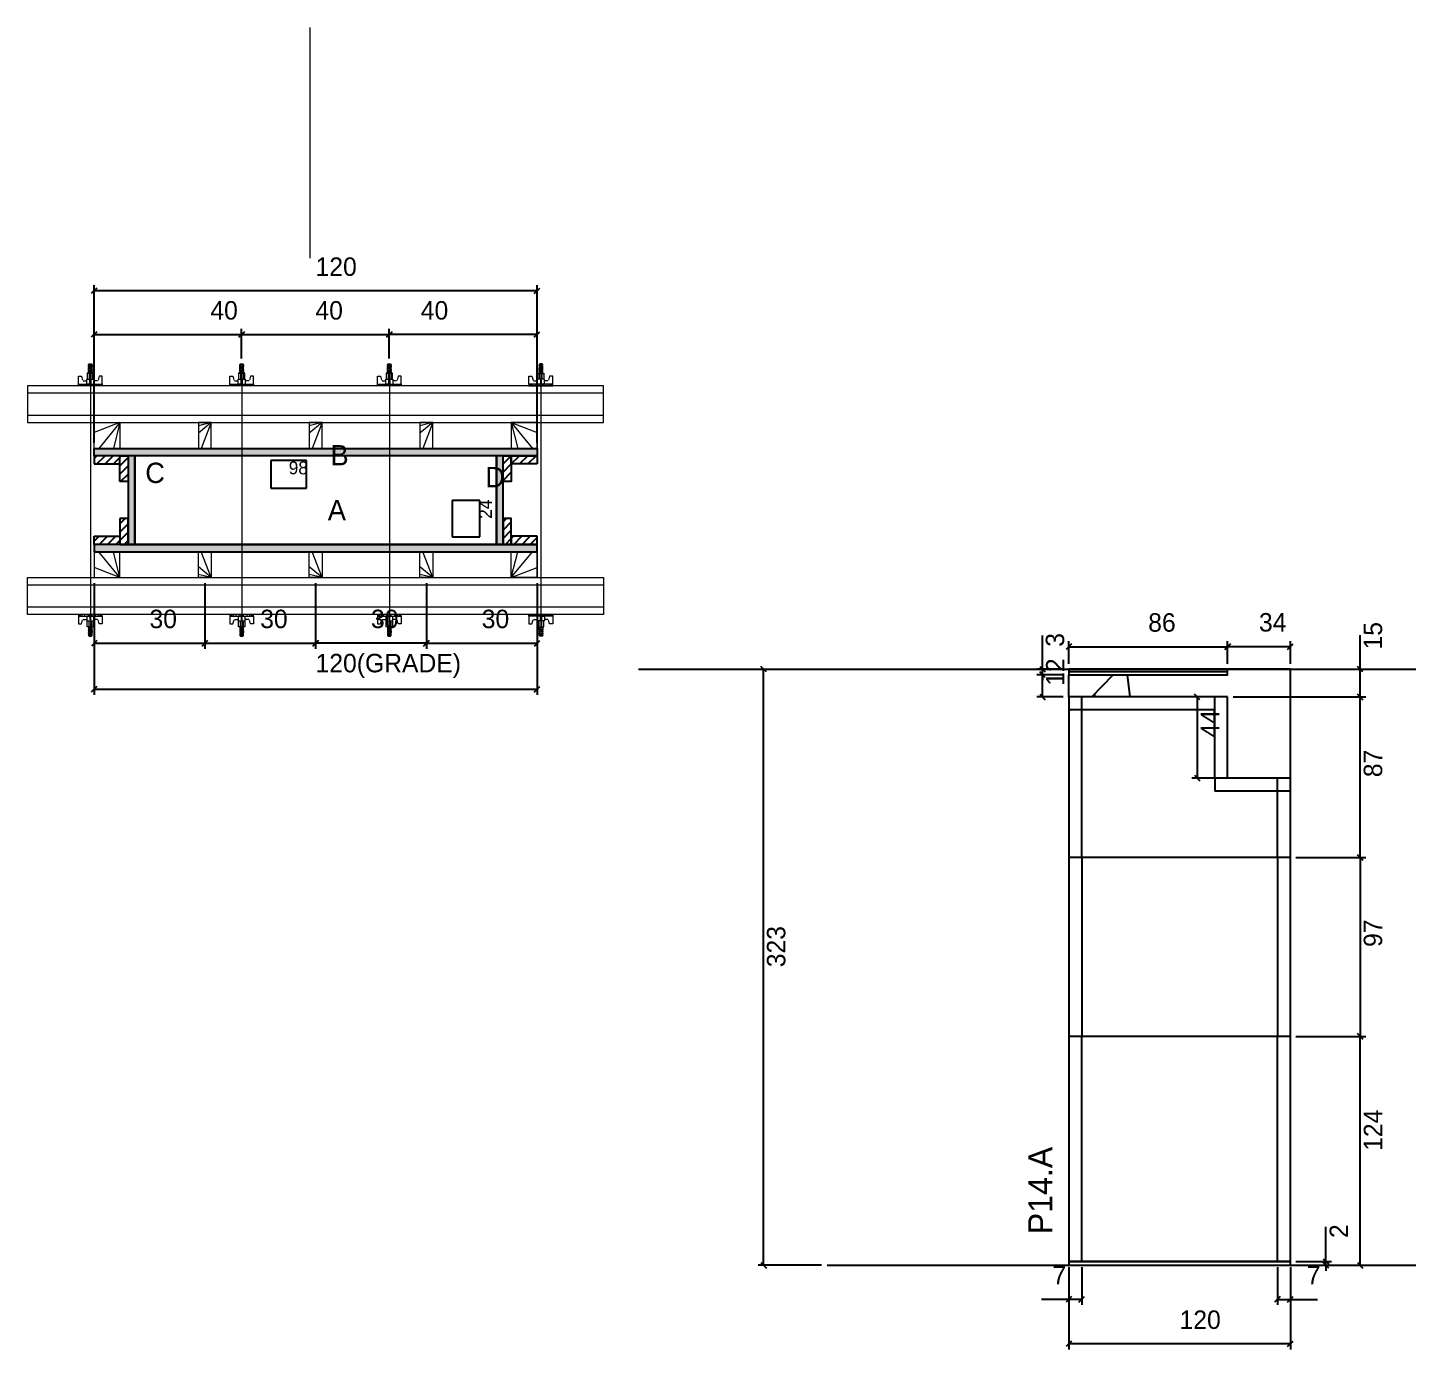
# Model space of a CAD drawing. Header units: metres. Extents: x 5057 to 6462, y 8490 to 9206.
# Drawn here: x 5057 to 5805, y 8490 to 9206 of the extents above; entities that cross this region are included whole.
import ezdxf

# ---------------------------------------------------------------- set-up
doc = ezdxf.new("R2010")
doc.units = ezdxf.units.M
for name, color, linetype in [('CHAPA', 7, 'Continuous'), ('COTA', 7, 'Continuous'), ('Hachura', 7, 'Continuous'), ('Madeira', 7, 'Continuous'), ('NIVEL 2° PAV.', 7, 'Continuous'), ('Nível', 7, 'Continuous'), ('Painéis', 7, 'Continuous'), ('Perfil Metálico', 7, 'Continuous'), ('SARR_2.2x7', 7, 'Continuous'), ('SARR_EDITAR', 7, 'Continuous'), ('SARRAFO', 7, 'Continuous'), ('Texto Seção', 7, 'Continuous'), ('TEXTO_GERAL', 7, 'Continuous')]:
    doc.layers.add(name, color=color, linetype=linetype)

msp = doc.modelspace()

# ---------------------------------------------------------------- hatches: boundary and pattern name
at = {"layer": 'COTA'}
h = msp.add_hatch(dxfattribs=at)
h.set_pattern_fill('AR-CONC')
h.paths.add_polyline_path([(5706.98, 8855.16), (5620.98, 8855.16), (5620.98, 8843.16), (5706.98, 8843.16), (5706.98, 8799.16), (5740.98, 8799.16), (5740.98, 8858.16), (5706.98, 8858.16), (5706.98, 8855.16)])
at = {"layer": 'Hachura'}
h = msp.add_hatch(color=7, dxfattribs=at)
h.dxf.hatch_style = 1
h.paths.add_polyline_path([(5092.91, 8973.82), (5092.91, 8977.82), (5332.91, 8977.82), (5332.91, 8973.82), (5092.91, 8973.82)])
h = msp.add_hatch(color=7, dxfattribs=at)
h.dxf.hatch_style = 1
h.paths.add_polyline_path([(5092.91, 8973.82), (5092.91, 8977.82), (5332.91, 8977.82), (5332.91, 8973.82), (5092.91, 8973.82)])
h = msp.add_hatch(dxfattribs=at)
h.set_pattern_fill('ANSI31')
h.paths.add_polyline_path([(5106.91, 8973.82), (5106.91, 8969.42), (5092.91, 8969.42), (5092.91, 8973.82), (5106.91, 8973.82)])
h = msp.add_hatch(dxfattribs=at)
h.set_pattern_fill('ANSI31')
h.paths.add_polyline_path([(5111.31, 8973.82), (5106.91, 8973.82), (5106.91, 8959.82), (5111.31, 8959.82), (5111.31, 8973.82)])
h = msp.add_hatch(color=7, dxfattribs=at)
h.dxf.hatch_style = 1
h.paths.add_polyline_path([(5114.91, 8973.82), (5111.31, 8973.82), (5111.31, 8925.82), (5114.91, 8925.82), (5114.91, 8973.82)])
h = msp.add_hatch(color=7, dxfattribs=at)
h.dxf.hatch_style = 1
h.paths.add_polyline_path([(5114.91, 8973.82), (5111.31, 8973.82), (5111.31, 8925.82), (5114.91, 8925.82), (5114.91, 8973.82)])
h = msp.add_hatch(color=7, dxfattribs=at)
h.dxf.hatch_style = 1
h.paths.add_polyline_path([(5314.51, 8973.82), (5310.91, 8973.82), (5310.91, 8925.82), (5314.51, 8925.82), (5314.51, 8973.82)])
h = msp.add_hatch(color=7, dxfattribs=at)
h.dxf.hatch_style = 1
h.paths.add_polyline_path([(5314.51, 8973.82), (5310.91, 8973.82), (5310.91, 8925.82), (5314.51, 8925.82), (5314.51, 8973.82)])
h = msp.add_hatch(dxfattribs=at)
h.set_pattern_fill('ANSI31')
h.paths.add_polyline_path([(5318.91, 8973.82), (5314.51, 8973.82), (5314.51, 8959.82), (5318.91, 8959.82), (5318.91, 8973.82)])
h = msp.add_hatch(dxfattribs=at)
h.set_pattern_fill('ANSI31')
h.paths.add_polyline_path([(5318.91, 8973.82), (5318.91, 8969.42), (5332.91, 8969.42), (5332.91, 8973.82), (5318.91, 8973.82)])
h = msp.add_hatch(dxfattribs=at)
h.set_pattern_fill('ANSI31')
h.paths.add_polyline_path([(5111.31, 8925.82), (5106.91, 8925.82), (5106.91, 8939.82), (5111.31, 8939.82), (5111.31, 8925.82)])
h = msp.add_hatch(dxfattribs=at)
h.set_pattern_fill('ANSI31')
h.paths.add_polyline_path([(5318.91, 8925.82), (5314.51, 8925.82), (5314.51, 8939.82), (5318.91, 8939.82), (5318.91, 8925.82)])
h = msp.add_hatch(dxfattribs=at)
h.set_pattern_fill('ANSI31')
h.paths.add_polyline_path([(5106.91, 8925.82), (5106.91, 8930.22), (5092.91, 8930.22), (5092.91, 8925.82), (5106.91, 8925.82)])
h = msp.add_hatch(color=7, dxfattribs=at)
h.dxf.hatch_style = 1
h.paths.add_polyline_path([(5092.91, 8925.82), (5092.91, 8921.82), (5332.91, 8921.82), (5332.91, 8925.82), (5092.91, 8925.82)])
h = msp.add_hatch(color=7, dxfattribs=at)
h.dxf.hatch_style = 1
h.paths.add_polyline_path([(5092.91, 8925.82), (5092.91, 8921.82), (5332.91, 8921.82), (5332.91, 8925.82), (5092.91, 8925.82)])
h = msp.add_hatch(dxfattribs=at)
h.set_pattern_fill('ANSI31')
h.paths.add_polyline_path([(5318.91, 8925.82), (5318.91, 8930.22), (5332.91, 8930.22), (5332.91, 8925.82), (5318.91, 8925.82)])

# ---------------------------------------------------------------- linework, layer by layer
at = {"layer": 'CHAPA', "color": 1, "lineweight": 25}
for points in [[(5092.91, 8973.82), (5092.91, 8977.82), (5332.91, 8977.82), (5332.91, 8973.82)], [(5092.91, 8973.82), (5092.91, 8977.82), (5332.91, 8977.82), (5332.91, 8973.82)], [(5114.91, 8973.82), (5111.31, 8973.82), (5111.31, 8925.82), (5114.91, 8925.82)], [(5114.91, 8973.82), (5111.31, 8973.82), (5111.31, 8925.82), (5114.91, 8925.82)], [(5314.51, 8973.82), (5310.91, 8973.82), (5310.91, 8925.82), (5314.51, 8925.82)], [(5314.51, 8973.82), (5310.91, 8973.82), (5310.91, 8925.82), (5314.51, 8925.82)], [(5092.91, 8925.82), (5092.91, 8921.82), (5332.91, 8921.82), (5332.91, 8925.82)], [(5092.91, 8925.82), (5092.91, 8921.82), (5332.91, 8921.82), (5332.91, 8925.82)]]:
    msp.add_lwpolyline(points, close=True, dxfattribs=at)
at = {"layer": 'COTA', "color": 241, "lineweight": 25}
for p, q in [((5092.91, 8980.82), (5092.91, 9066.23)), ((5332.91, 8980.82), (5332.91, 9066.23)), ((5332.91, 9063.23), (5092.91, 9063.23)), ((5092.91, 9014.82), (5092.91, 9042.55)), ((5092.91, 9039.55), (5172.84, 9039.55)), ((5172.84, 9026.62), (5172.84, 9042.55)), ((5172.84, 9026.62), (5172.84, 9042.55)), ((5172.84, 9039.55), (5252.84, 9039.55)), ((5252.84, 9026.62), (5252.84, 9042.55)), ((5252.84, 9026.62), (5252.84, 9042.55)), ((5332.91, 9039.55), (5252.84, 9039.55)), ((5332.91, 9014.82), (5332.91, 9042.55)), ((5092.91, 8904.82), (5092.91, 8844.26)), ((5092.93, 8904.81), (5092.93, 8869.2)), ((5152.92, 8904.81), (5152.92, 8869.2)), ((5152.92, 8904.81), (5152.92, 8869.2)), ((5212.9, 8904.81), (5212.9, 8869.2)), ((5212.92, 8904.81), (5212.92, 8869.2)), ((5272.92, 8904.81), (5272.92, 8869.2)), ((5272.92, 8904.81), (5272.92, 8869.2)), ((5332.91, 8904.82), (5332.91, 8844.26)), ((5332.92, 8904.81), (5332.92, 8869.2)), ((5092.93, 8872.2), (5152.92, 8872.2)), ((5152.92, 8872.2), (5212.9, 8872.2)), ((5272.92, 8872.2), (5212.92, 8872.2)), ((5272.92, 8872.2), (5332.92, 8872.2)), ((5740.98, 8858.16), (5706.98, 8858.16)), ((5740.98, 8799.16), (5740.98, 8858.16)), ((5620.98, 8843.16), (5620.98, 8855.16)), ((5332.91, 8847.26), (5092.91, 8847.26))]:
    msp.add_line(p, q, dxfattribs=at)
at = {"layer": 'COTA', "color": 0, "lineweight": 25}
for p, q in [((5094.41, 9064.73), (5091.41, 9061.73)), ((5331.41, 9061.73), (5334.41, 9064.73)), ((5094.41, 9041.05), (5091.41, 9038.05)), ((5171.34, 9038.05), (5174.34, 9041.05)), ((5174.34, 9041.05), (5171.34, 9038.05)), ((5254.34, 9041.05), (5251.34, 9038.05)), ((5251.34, 9038.05), (5254.34, 9041.05)), ((5331.41, 9038.05), (5334.41, 9041.05)), ((5094.43, 8873.7), (5091.43, 8870.7)), ((5151.42, 8870.7), (5154.42, 8873.7)), ((5154.42, 8873.7), (5151.42, 8870.7)), ((5211.4, 8870.7), (5214.4, 8873.7)), ((5214.42, 8873.7), (5211.42, 8870.7)), ((5274.42, 8873.7), (5271.42, 8870.7)), ((5271.42, 8870.7), (5274.42, 8873.7)), ((5331.42, 8870.7), (5334.42, 8873.7)), ((5622.48, 8871.87), (5619.48, 8868.87)), ((5708.48, 8871.87), (5705.48, 8868.87)), ((5705.48, 8868.87), (5708.48, 8871.87)), ((5739.48, 8868.87), (5742.48, 8871.87)), ((5605.18, 8859.66), (5608.18, 8856.66)), ((5608.18, 8853.66), (5605.18, 8856.66)), ((5608.18, 8853.66), (5605.18, 8856.66)), ((5780.32, 8856.66), (5777.32, 8859.66)), ((5094.41, 8848.76), (5091.41, 8845.76)), ((5331.41, 8845.76), (5334.41, 8848.76)), ((5605.18, 8844.66), (5608.18, 8841.66)), ((5692.02, 8841.66), (5689.02, 8844.66)), ((5777.32, 8844.66), (5780.32, 8841.66)), ((5780.32, 8841.66), (5777.32, 8844.66)), ((5689.02, 8800.66), (5692.02, 8797.66)), ((5777.32, 8757.66), (5780.32, 8754.66)), ((5780.32, 8754.66), (5777.32, 8757.66)), ((5780.32, 8657.66), (5777.32, 8660.66)), ((5777.32, 8660.66), (5780.32, 8657.66)), ((5758.74, 8538.66), (5761.74, 8535.66)), ((5761.74, 8533.66), (5758.74, 8536.66)), ((5777.32, 8536.66), (5780.32, 8533.66)), ((5622.48, 8518.15), (5619.48, 8515.15)), ((5626.48, 8515.15), (5629.48, 8518.15)), ((5735.48, 8518.15), (5732.48, 8515.15)), ((5739.48, 8515.15), (5742.48, 8518.15)), ((5622.48, 8494.05), (5619.48, 8491.05)), ((5739.48, 8491.05), (5742.48, 8494.05))]:
    msp.add_line(p, q, dxfattribs=at)
at = {"layer": 'COTA', "color": 180, "lineweight": 25}
for p, q in [((5208.02, 8971.28), (5188.69, 8971.28)), ((5188.69, 8971.28), (5188.69, 8956.28)), ((5208.02, 8956.28), (5208.02, 8971.28)), ((5188.69, 8956.28), (5208.02, 8956.28)), ((5301.91, 8949.51), (5286.91, 8949.51)), ((5286.91, 8949.51), (5286.91, 8929.84)), ((5301.91, 8929.84), (5301.91, 8949.51)), ((5286.91, 8929.84), (5301.91, 8929.84))]:
    msp.add_line(p, q, dxfattribs=at)
at = {"layer": 'COTA', "color": 4, "lineweight": 25}
for p, q in [((5606.68, 8858.16), (5606.68, 8876.49)), ((5620.98, 8861.16), (5620.98, 8873.37)), ((5706.98, 8861.16), (5706.98, 8873.37)), ((5706.98, 8861.16), (5706.98, 8873.37)), ((5740.98, 8861.16), (5740.98, 8873.37)), ((5778.82, 8858.16), (5778.82, 8876.53)), ((5620.98, 8870.37), (5706.98, 8870.37)), ((5740.98, 8870.37), (5706.98, 8870.37)), ((5617.98, 8858.16), (5603.68, 8858.16)), ((5606.68, 8855.16), (5606.68, 8858.16)), ((5743.98, 8858.16), (5781.82, 8858.16)), ((5778.82, 8843.16), (5778.82, 8858.16)), ((5617.98, 8855.16), (5603.68, 8855.16)), ((5617.98, 8855.16), (5603.68, 8855.16)), ((5606.68, 8843.16), (5606.68, 8855.16)), ((5606.68, 8855.16), (5606.68, 8852.16)), ((5617.98, 8843.16), (5603.68, 8843.16)), ((5703.98, 8843.16), (5687.52, 8843.16)), ((5690.52, 8843.16), (5690.52, 8799.16)), ((5709.98, 8843.16), (5781.82, 8843.16)), ((5709.98, 8843.16), (5781.82, 8843.16)), ((5778.82, 8756.16), (5778.82, 8843.16)), ((5703.98, 8799.16), (5687.52, 8799.16)), ((5743.98, 8756.16), (5781.82, 8756.16)), ((5743.98, 8756.16), (5781.82, 8756.16)), ((5778.82, 8756.16), (5778.82, 8659.16)), ((5743.98, 8659.16), (5781.82, 8659.16)), ((5743.98, 8659.16), (5781.82, 8659.16)), ((5778.82, 8535.16), (5778.82, 8659.16)), ((5760.24, 8537.16), (5760.24, 8555.96)), ((5743.98, 8537.16), (5763.24, 8537.16)), ((5743.98, 8535.16), (5763.24, 8535.16)), ((5743.98, 8535.16), (5781.82, 8535.16)), ((5760.24, 8535.16), (5760.24, 8537.16)), ((5760.24, 8535.16), (5760.24, 8532.16)), ((5620.98, 8534.16), (5620.98, 8489.55)), ((5620.98, 8532.16), (5620.98, 8513.65)), ((5627.98, 8534.16), (5627.98, 8513.65)), ((5733.98, 8534.16), (5733.98, 8513.65)), ((5740.98, 8534.16), (5740.98, 8489.55)), ((5740.98, 8532.16), (5740.98, 8513.65)), ((5620.98, 8516.65), (5606.25, 8516.65)), ((5627.98, 8516.65), (5620.98, 8516.65)), ((5733.98, 8516.65), (5740.98, 8516.65)), ((5740.98, 8516.65), (5755.71, 8516.65)), ((5740.98, 8492.55), (5620.98, 8492.55))]:
    msp.add_line(p, q, dxfattribs=at)
at = {"layer": 'Hachura', "color": 0, "lineweight": 9}
for p, q in [((5091.91, 9021.58), (5089.77, 9022.65)), ((5091.91, 9020.42), (5089.77, 9021.49)), ((5089.8, 9022.89), (5091.97, 9021.81)), ((5089.8, 9021.73), (5091.97, 9020.65)), ((5089.87, 9023.3), (5090.19, 9023.62)), ((5089.87, 9022.98), (5089.87, 9023.3)), ((5091.81, 9023.3), (5089.87, 9023.3)), ((5089.87, 9022.98), (5091.81, 9022.01)), ((5089.87, 9022.98), (5091.81, 9022.01)), ((5089.87, 9021.82), (5089.87, 9022.47)), ((5091.81, 9021.5), (5089.87, 9022.47)), ((5089.87, 9021.82), (5091.81, 9020.85)), ((5089.87, 9020.66), (5089.87, 9021.3)), ((5091.81, 9020.34), (5089.87, 9021.3)), ((5089.87, 9021.09), (5089.87, 9021.3)), ((5090.19, 9023.62), (5091.48, 9023.62)), ((5091.81, 9022.66), (5090.52, 9023.3)), ((5091.91, 9022.74), (5090.78, 9023.3)), ((5091.29, 9023.3), (5091.97, 9022.97)), ((5091.81, 9023.3), (5091.48, 9023.62)), ((5091.55, 9023.3), (5091.81, 9023.18)), ((5091.81, 9022.66), (5091.81, 9022.01)), ((5091.81, 9020.85), (5091.81, 9021.5)), ((5173.91, 9021.58), (5171.77, 9022.65)), ((5173.91, 9020.42), (5171.77, 9021.49)), ((5171.8, 9022.89), (5173.97, 9021.81)), ((5171.8, 9021.73), (5173.97, 9020.65)), ((5171.87, 9023.3), (5172.19, 9023.62)), ((5171.87, 9022.98), (5171.87, 9023.3)), ((5173.81, 9023.3), (5171.87, 9023.3)), ((5171.87, 9022.98), (5173.81, 9022.01)), ((5171.87, 9022.98), (5173.81, 9022.01)), ((5171.87, 9021.82), (5171.87, 9022.47)), ((5173.81, 9021.5), (5171.87, 9022.47)), ((5171.87, 9021.82), (5173.81, 9020.85)), ((5171.87, 9020.66), (5171.87, 9021.3)), ((5173.81, 9020.34), (5171.87, 9021.3)), ((5171.87, 9021.09), (5171.87, 9021.3)), ((5172.19, 9023.62), (5173.48, 9023.62)), ((5173.81, 9022.66), (5172.52, 9023.3)), ((5173.91, 9022.74), (5172.78, 9023.3)), ((5173.29, 9023.3), (5173.97, 9022.97)), ((5173.81, 9023.3), (5173.48, 9023.62)), ((5173.55, 9023.3), (5173.81, 9023.18)), ((5173.81, 9022.66), (5173.81, 9022.01)), ((5173.81, 9020.85), (5173.81, 9021.5)), ((5253.91, 9021.58), (5251.77, 9022.65)), ((5253.91, 9020.42), (5251.77, 9021.49)), ((5251.8, 9022.89), (5253.97, 9021.81)), ((5251.8, 9021.73), (5253.97, 9020.65)), ((5251.87, 9023.3), (5252.19, 9023.62)), ((5251.87, 9022.98), (5251.87, 9023.3)), ((5253.81, 9023.3), (5251.87, 9023.3)), ((5251.87, 9022.98), (5253.81, 9022.01)), ((5251.87, 9022.98), (5253.81, 9022.01)), ((5251.87, 9021.82), (5251.87, 9022.47)), ((5253.81, 9021.5), (5251.87, 9022.47)), ((5251.87, 9021.82), (5253.81, 9020.85)), ((5251.87, 9020.66), (5251.87, 9021.3)), ((5253.81, 9020.34), (5251.87, 9021.3)), ((5251.87, 9021.09), (5251.87, 9021.3)), ((5252.19, 9023.62), (5253.48, 9023.62)), ((5253.81, 9022.66), (5252.52, 9023.3)), ((5253.91, 9022.74), (5252.78, 9023.3)), ((5253.29, 9023.3), (5253.97, 9022.97)), ((5253.81, 9023.3), (5253.48, 9023.62)), ((5253.55, 9023.3), (5253.81, 9023.18)), ((5253.81, 9022.66), (5253.81, 9022.01)), ((5253.81, 9020.85), (5253.81, 9021.5)), ((5334.52, 9023.3), (5333.85, 9022.97)), ((5336.01, 9022.89), (5333.85, 9021.81)), ((5336.01, 9021.73), (5333.85, 9020.65)), ((5333.91, 9022.74), (5335.04, 9023.3)), ((5333.91, 9021.58), (5336.05, 9022.65)), ((5333.91, 9020.42), (5336.05, 9021.49)), ((5334.01, 9023.3), (5334.33, 9023.62)), ((5334.26, 9023.3), (5334.01, 9023.18)), ((5334.01, 9022.66), (5335.3, 9023.3)), ((5334.01, 9023.3), (5335.94, 9023.3)), ((5335.94, 9022.98), (5334.01, 9022.01)), ((5335.94, 9022.98), (5334.01, 9022.01)), ((5334.01, 9022.66), (5334.01, 9022.01)), ((5334.01, 9021.5), (5335.94, 9022.47)), ((5335.94, 9021.82), (5334.01, 9020.85)), ((5334.01, 9020.85), (5334.01, 9021.5)), ((5334.01, 9020.34), (5335.94, 9021.3)), ((5335.62, 9023.62), (5334.33, 9023.62)), ((5335.94, 9023.3), (5335.62, 9023.62)), ((5335.94, 9022.98), (5335.94, 9023.3)), ((5335.94, 9021.82), (5335.94, 9022.47)), ((5335.94, 9020.66), (5335.94, 9021.3)), ((5335.94, 9021.09), (5335.94, 9021.3)), ((5084.46, 9016.98), (5086.13, 9016.98)), ((5084.46, 9011.82), (5084.46, 9016.96)), ((5086.13, 9016.98), (5086.71, 9014.77)), ((5087.03, 9014.53), (5088.97, 9014.53)), ((5088.97, 9015.31), (5092.84, 9015.31)), ((5088.97, 9012.73), (5088.97, 9015.31)), ((5092.58, 9018.53), (5089.23, 9018.53)), ((5089.23, 9018.53), (5089.23, 9015.31)), ((5092.58, 9018.46), (5089.23, 9018.46)), ((5091.91, 9019.26), (5089.77, 9020.33)), ((5091.03, 9018.53), (5089.77, 9019.17)), ((5089.8, 9020.57), (5091.97, 9019.48)), ((5089.87, 9020.66), (5091.81, 9019.69)), ((5089.87, 9019.5), (5089.87, 9020.14)), ((5091.81, 9019.18), (5089.87, 9020.14)), ((5089.87, 9019.5), (5091.81, 9018.53)), ((5090.78, 9018.53), (5089.87, 9018.98)), ((5089.87, 9018.53), (5089.87, 9018.98)), ((5090.26, 9018.53), (5090.26, 9015.31)), ((5090.59, 9012.73), (5090.59, 9014.73)), ((5091.11, 9014.73), (5091.11, 9012.73)), ((5091.81, 9020.13), (5091.81, 9020.34)), ((5091.81, 9020.13), (5091.81, 9019.69)), ((5091.81, 9019.18), (5091.81, 9018.53)), ((5091.81, 9018.53), (5091.81, 9015.31)), ((5092.58, 9015.31), (5092.58, 9018.53)), ((5092.84, 9015.31), (5092.58, 9015.31)), ((5092.84, 9015.31), (5092.58, 9015.31)), ((5092.84, 9015.31), (5092.84, 9012.73)), ((5094.78, 9014.53), (5092.84, 9014.53)), ((5095.68, 9016.98), (5095.1, 9014.77)), ((5097.35, 9016.98), (5095.68, 9016.98)), ((5097.35, 9012.73), (5097.35, 9016.98)), ((5166.46, 9016.98), (5168.13, 9016.98)), ((5166.46, 9011.82), (5166.46, 9016.96)), ((5168.13, 9016.98), (5168.71, 9014.77)), ((5169.03, 9014.53), (5170.97, 9014.53)), ((5170.97, 9015.31), (5174.84, 9015.31)), ((5170.97, 9012.73), (5170.97, 9015.31)), ((5174.58, 9018.53), (5171.23, 9018.53)), ((5171.23, 9018.53), (5171.23, 9015.31)), ((5174.58, 9018.46), (5171.23, 9018.46)), ((5173.91, 9019.26), (5171.77, 9020.33)), ((5173.03, 9018.53), (5171.77, 9019.17)), ((5171.8, 9020.57), (5173.97, 9019.48)), ((5171.87, 9020.66), (5173.81, 9019.69)), ((5171.87, 9019.5), (5171.87, 9020.14)), ((5173.81, 9019.18), (5171.87, 9020.14)), ((5171.87, 9019.5), (5173.81, 9018.53)), ((5172.78, 9018.53), (5171.87, 9018.98)), ((5171.87, 9018.53), (5171.87, 9018.98)), ((5172.26, 9018.53), (5172.26, 9015.31)), ((5172.59, 9012.73), (5172.59, 9014.73)), ((5173.11, 9014.73), (5173.11, 9012.73)), ((5173.81, 9020.13), (5173.81, 9020.34)), ((5173.81, 9020.13), (5173.81, 9019.69)), ((5173.81, 9019.18), (5173.81, 9018.53)), ((5173.81, 9018.53), (5173.81, 9015.31)), ((5174.58, 9015.31), (5174.58, 9018.53)), ((5174.84, 9015.31), (5174.58, 9015.31)), ((5174.84, 9015.31), (5174.58, 9015.31)), ((5174.84, 9015.31), (5174.84, 9012.73)), ((5176.78, 9014.53), (5174.84, 9014.53)), ((5177.68, 9016.98), (5177.1, 9014.77)), ((5179.35, 9016.98), (5177.68, 9016.98)), ((5179.35, 9012.73), (5179.35, 9016.98)), ((5246.46, 9016.98), (5248.13, 9016.98)), ((5246.46, 9011.82), (5246.46, 9016.96)), ((5248.13, 9016.98), (5248.71, 9014.77)), ((5249.03, 9014.53), (5250.97, 9014.53)), ((5250.97, 9015.31), (5254.84, 9015.31)), ((5250.97, 9012.73), (5250.97, 9015.31)), ((5254.58, 9018.53), (5251.23, 9018.53)), ((5251.23, 9018.53), (5251.23, 9015.31)), ((5254.58, 9018.46), (5251.23, 9018.46)), ((5253.91, 9019.26), (5251.77, 9020.33)), ((5253.03, 9018.53), (5251.77, 9019.17)), ((5251.8, 9020.57), (5253.97, 9019.48)), ((5251.87, 9020.66), (5253.81, 9019.69)), ((5251.87, 9019.5), (5251.87, 9020.14)), ((5253.81, 9019.18), (5251.87, 9020.14)), ((5251.87, 9019.5), (5253.81, 9018.53)), ((5252.78, 9018.53), (5251.87, 9018.98)), ((5251.87, 9018.53), (5251.87, 9018.98)), ((5252.26, 9018.53), (5252.26, 9015.31)), ((5252.59, 9012.73), (5252.59, 9014.73)), ((5253.11, 9014.73), (5253.11, 9012.73)), ((5253.81, 9020.13), (5253.81, 9020.34)), ((5253.81, 9020.13), (5253.81, 9019.69)), ((5253.81, 9019.18), (5253.81, 9018.53)), ((5253.81, 9018.53), (5253.81, 9015.31)), ((5254.58, 9015.31), (5254.58, 9018.53)), ((5254.84, 9015.31), (5254.58, 9015.31)), ((5254.84, 9015.31), (5254.58, 9015.31)), ((5254.84, 9015.31), (5254.84, 9012.73)), ((5256.78, 9014.53), (5254.84, 9014.53)), ((5257.68, 9016.98), (5257.1, 9014.77)), ((5259.35, 9016.98), (5257.68, 9016.98)), ((5259.35, 9012.73), (5259.35, 9016.98)), ((5328.46, 9012.73), (5328.46, 9016.98)), ((5328.46, 9016.98), (5330.14, 9016.98)), ((5330.14, 9016.98), (5330.72, 9014.77)), ((5331.03, 9014.53), (5332.98, 9014.53)), ((5336.84, 9015.31), (5332.97, 9015.31)), ((5332.97, 9015.31), (5332.97, 9012.73)), ((5332.97, 9015.31), (5333.23, 9015.31)), ((5332.97, 9015.31), (5333.23, 9015.31)), ((5333.23, 9018.53), (5336.59, 9018.53)), ((5333.23, 9015.31), (5333.23, 9018.53)), ((5333.23, 9018.46), (5336.59, 9018.46)), ((5336.01, 9020.57), (5333.85, 9019.48)), ((5333.91, 9019.26), (5336.05, 9020.33)), ((5335.94, 9020.66), (5334.01, 9019.69)), ((5334.01, 9020.13), (5334.01, 9020.34)), ((5334.01, 9019.18), (5335.94, 9020.14)), ((5334.01, 9020.13), (5334.01, 9019.69)), ((5335.94, 9019.5), (5334.01, 9018.53)), ((5334.01, 9019.18), (5334.01, 9018.53)), ((5334.01, 9018.53), (5334.01, 9015.31)), ((5334.71, 9014.73), (5334.71, 9012.73)), ((5334.78, 9018.53), (5336.05, 9019.17)), ((5335.04, 9018.53), (5335.94, 9018.98)), ((5335.22, 9012.73), (5335.22, 9014.73)), ((5335.55, 9018.53), (5335.55, 9015.31)), ((5335.94, 9019.5), (5335.94, 9020.14)), ((5335.94, 9018.53), (5335.94, 9018.98)), ((5336.59, 9018.53), (5336.59, 9015.31)), ((5336.84, 9012.73), (5336.84, 9015.31)), ((5338.79, 9014.53), (5336.84, 9014.53)), ((5339.68, 9016.98), (5339.1, 9014.77)), ((5341.36, 9016.98), (5339.68, 9016.98)), ((5341.35, 9011.82), (5341.35, 9016.96)), ((5084.46, 9012.73), (5097.35, 9012.73)), ((5084.46, 9012.73), (5089.62, 9012.73)), ((5097.35, 9011.82), (5084.46, 9011.82)), ((5084.6, 9012.75), (5084.6, 9011.82)), ((5084.81, 9012.75), (5084.81, 9011.82)), ((5085.14, 9012.75), (5085.14, 9011.82)), ((5085.61, 9012.75), (5085.61, 9011.82)), ((5086.45, 9012.75), (5086.45, 9011.82)), ((5087.87, 9012.75), (5087.87, 9011.82)), ((5096.4, 9011.82), (5088.59, 9011.82)), ((5090.9, 9012.73), (5088.97, 9012.73)), ((5089.62, 9012.73), (5090.26, 9012.73)), ((5089.95, 9012.41), (5089.95, 9012.62)), ((5089.95, 9011.97), (5089.95, 9012.41)), ((5090.9, 9012.73), (5090.9, 9011.82)), ((5091.88, 9012.6), (5091.88, 9012.17)), ((5093.93, 9012.75), (5093.93, 9011.82)), ((5095.36, 9012.75), (5095.36, 9011.82)), ((5096.21, 9012.75), (5096.21, 9011.82)), ((5096.67, 9012.75), (5096.67, 9011.82)), ((5097.01, 9012.75), (5097.01, 9011.82)), ((5097.22, 9012.75), (5097.22, 9011.82)), ((5097.35, 9012.73), (5097.35, 9011.82)), ((5166.46, 9012.73), (5179.35, 9012.73)), ((5166.46, 9012.73), (5171.62, 9012.73)), ((5179.35, 9011.82), (5166.46, 9011.82)), ((5166.6, 9012.75), (5166.6, 9011.82)), ((5166.81, 9012.75), (5166.81, 9011.82)), ((5167.14, 9012.75), (5167.14, 9011.82)), ((5167.61, 9012.75), (5167.61, 9011.82)), ((5168.45, 9012.75), (5168.45, 9011.82)), ((5169.87, 9012.75), (5169.87, 9011.82)), ((5178.4, 9011.82), (5170.59, 9011.82)), ((5172.91, 9012.73), (5170.97, 9012.73)), ((5171.62, 9012.73), (5172.26, 9012.73)), ((5171.95, 9012.41), (5171.95, 9012.62)), ((5171.95, 9011.97), (5171.95, 9012.41)), ((5172.9, 9012.73), (5172.9, 9011.82)), ((5173.88, 9012.6), (5173.88, 9012.17)), ((5175.93, 9012.75), (5175.93, 9011.82)), ((5177.36, 9012.75), (5177.36, 9011.82)), ((5178.21, 9012.75), (5178.21, 9011.82)), ((5178.67, 9012.75), (5178.67, 9011.82)), ((5179.01, 9012.75), (5179.01, 9011.82)), ((5179.22, 9012.75), (5179.22, 9011.82)), ((5179.35, 9012.73), (5179.35, 9011.82)), ((5246.46, 9012.73), (5259.35, 9012.73)), ((5246.46, 9012.73), (5251.62, 9012.73)), ((5259.35, 9011.82), (5246.46, 9011.82)), ((5246.6, 9012.75), (5246.6, 9011.82)), ((5246.81, 9012.75), (5246.81, 9011.82)), ((5247.14, 9012.75), (5247.14, 9011.82)), ((5247.61, 9012.75), (5247.61, 9011.82)), ((5248.45, 9012.75), (5248.45, 9011.82)), ((5249.87, 9012.75), (5249.87, 9011.82)), ((5258.4, 9011.82), (5250.59, 9011.82)), ((5252.91, 9012.73), (5250.97, 9012.73)), ((5251.62, 9012.73), (5252.26, 9012.73)), ((5251.95, 9012.41), (5251.95, 9012.62)), ((5251.95, 9011.97), (5251.95, 9012.41)), ((5252.9, 9012.73), (5252.9, 9011.82)), ((5253.88, 9012.6), (5253.88, 9012.17)), ((5255.93, 9012.75), (5255.93, 9011.82)), ((5257.36, 9012.75), (5257.36, 9011.82)), ((5258.21, 9012.75), (5258.21, 9011.82)), ((5258.67, 9012.75), (5258.67, 9011.82)), ((5259.01, 9012.75), (5259.01, 9011.82)), ((5259.22, 9012.75), (5259.22, 9011.82)), ((5259.35, 9012.73), (5259.35, 9011.82)), ((5341.36, 9012.73), (5328.46, 9012.73)), ((5328.46, 9012.73), (5328.46, 9011.82)), ((5328.46, 9011.82), (5341.35, 9011.82)), ((5328.6, 9012.75), (5328.6, 9011.82)), ((5328.81, 9012.75), (5328.81, 9011.82)), ((5329.14, 9012.75), (5329.14, 9011.82)), ((5329.41, 9011.82), (5337.23, 9011.82)), ((5329.61, 9012.75), (5329.61, 9011.82)), ((5330.45, 9012.75), (5330.45, 9011.82)), ((5331.88, 9012.75), (5331.88, 9011.82)), ((5333.93, 9012.6), (5333.93, 9012.17)), ((5334.91, 9012.73), (5336.84, 9012.73)), ((5334.91, 9012.73), (5334.91, 9011.82)), ((5336.2, 9012.73), (5335.55, 9012.73)), ((5335.87, 9012.41), (5335.87, 9012.62)), ((5335.87, 9011.97), (5335.87, 9012.41)), ((5341.36, 9012.73), (5336.2, 9012.73)), ((5337.95, 9012.75), (5337.95, 9011.82)), ((5339.36, 9012.75), (5339.36, 9011.82)), ((5340.21, 9012.75), (5340.21, 9011.82)), ((5340.67, 9012.75), (5340.67, 9011.82)), ((5341.01, 9012.75), (5341.01, 9011.82)), ((5341.22, 9012.75), (5341.22, 9011.82)), ((5097.35, 8887.82), (5084.46, 8887.82)), ((5084.46, 8887.82), (5084.46, 8882.69)), ((5084.46, 8886.92), (5097.35, 8886.92)), ((5084.46, 8886.92), (5089.62, 8886.92)), ((5084.6, 8886.9), (5084.6, 8887.83)), ((5084.81, 8886.9), (5084.81, 8887.83)), ((5085.14, 8886.9), (5085.14, 8887.83)), ((5085.61, 8886.9), (5085.61, 8887.83)), ((5086.45, 8886.9), (5086.45, 8887.83)), ((5087.87, 8886.9), (5087.87, 8887.83)), ((5096.4, 8887.82), (5088.59, 8887.82)), ((5090.91, 8886.92), (5088.97, 8886.92)), ((5088.97, 8886.92), (5088.97, 8884.34)), ((5089.62, 8886.92), (5090.26, 8886.92)), ((5089.95, 8887.67), (5089.95, 8887.24)), ((5089.95, 8887.24), (5089.95, 8887.03)), ((5090.59, 8886.92), (5090.59, 8884.92)), ((5090.9, 8886.92), (5090.9, 8887.82)), ((5091.11, 8884.92), (5091.11, 8886.92)), ((5091.88, 8887.05), (5091.88, 8887.48)), ((5092.84, 8884.34), (5092.84, 8886.92)), ((5093.93, 8886.9), (5093.93, 8887.82)), ((5095.36, 8886.9), (5095.36, 8887.83)), ((5096.21, 8886.9), (5096.21, 8887.83)), ((5096.67, 8886.9), (5096.67, 8887.83)), ((5097.01, 8886.9), (5097.01, 8887.83)), ((5097.22, 8886.9), (5097.22, 8887.83)), ((5097.35, 8886.92), (5097.35, 8887.82)), ((5097.35, 8886.92), (5097.35, 8882.67)), ((5179.36, 8887.82), (5166.46, 8887.82)), ((5166.46, 8887.82), (5166.46, 8882.69)), ((5166.46, 8886.92), (5179.36, 8886.92)), ((5166.46, 8886.92), (5171.62, 8886.92)), ((5166.6, 8886.9), (5166.6, 8887.83)), ((5166.81, 8886.9), (5166.81, 8887.83)), ((5167.15, 8886.9), (5167.15, 8887.83)), ((5167.61, 8886.9), (5167.61, 8887.83)), ((5168.45, 8886.9), (5168.45, 8887.83)), ((5169.87, 8886.9), (5169.87, 8887.83)), ((5178.4, 8887.82), (5170.59, 8887.82)), ((5172.91, 8886.92), (5170.97, 8886.92)), ((5170.97, 8886.92), (5170.97, 8884.34)), ((5171.62, 8886.92), (5172.26, 8886.92)), ((5171.95, 8887.67), (5171.95, 8887.24)), ((5171.95, 8887.24), (5171.95, 8887.03)), ((5172.59, 8886.92), (5172.59, 8884.92)), ((5172.9, 8886.92), (5172.9, 8887.82)), ((5173.11, 8884.92), (5173.11, 8886.92)), ((5173.88, 8887.05), (5173.88, 8887.48)), ((5174.84, 8884.34), (5174.84, 8886.92)), ((5175.93, 8886.9), (5175.93, 8887.82)), ((5177.36, 8886.9), (5177.36, 8887.83)), ((5178.21, 8886.9), (5178.21, 8887.83)), ((5178.67, 8886.9), (5178.67, 8887.83)), ((5179.01, 8886.9), (5179.01, 8887.83)), ((5179.22, 8886.9), (5179.22, 8887.83)), ((5179.36, 8886.92), (5179.36, 8887.82)), ((5179.36, 8886.92), (5179.36, 8882.67)), ((5259.36, 8887.82), (5246.46, 8887.82)), ((5246.46, 8887.82), (5246.46, 8882.69)), ((5246.46, 8886.92), (5259.36, 8886.92)), ((5246.46, 8886.92), (5251.62, 8886.92)), ((5246.6, 8886.9), (5246.6, 8887.83)), ((5246.81, 8886.9), (5246.81, 8887.83)), ((5247.15, 8886.9), (5247.15, 8887.83)), ((5247.61, 8886.9), (5247.61, 8887.83)), ((5248.45, 8886.9), (5248.45, 8887.83)), ((5249.87, 8886.9), (5249.87, 8887.83)), ((5258.4, 8887.82), (5250.59, 8887.82)), ((5252.91, 8886.92), (5250.97, 8886.92)), ((5250.97, 8886.92), (5250.97, 8884.34)), ((5251.62, 8886.92), (5252.26, 8886.92)), ((5251.95, 8887.67), (5251.95, 8887.24)), ((5251.95, 8887.24), (5251.95, 8887.03)), ((5252.59, 8886.92), (5252.59, 8884.92)), ((5252.9, 8886.92), (5252.9, 8887.82)), ((5253.11, 8884.92), (5253.11, 8886.92)), ((5253.88, 8887.05), (5253.88, 8887.48)), ((5254.84, 8884.34), (5254.84, 8886.92)), ((5255.93, 8886.9), (5255.93, 8887.82)), ((5257.36, 8886.9), (5257.36, 8887.83)), ((5258.21, 8886.9), (5258.21, 8887.83)), ((5258.67, 8886.9), (5258.67, 8887.83)), ((5259.01, 8886.9), (5259.01, 8887.83)), ((5259.22, 8886.9), (5259.22, 8887.83)), ((5259.36, 8886.92), (5259.36, 8887.82)), ((5259.36, 8886.92), (5259.36, 8882.67)), ((5328.46, 8887.82), (5341.35, 8887.82)), ((5328.46, 8886.92), (5328.46, 8887.82)), ((5341.36, 8886.92), (5328.46, 8886.92)), ((5328.46, 8886.92), (5328.46, 8882.67)), ((5328.6, 8886.9), (5328.6, 8887.83)), ((5328.81, 8886.9), (5328.81, 8887.83)), ((5329.14, 8886.9), (5329.14, 8887.83)), ((5329.41, 8887.82), (5337.23, 8887.82)), ((5329.61, 8886.9), (5329.61, 8887.83)), ((5330.45, 8886.9), (5330.45, 8887.83)), ((5331.88, 8886.9), (5331.88, 8887.82)), ((5332.97, 8884.34), (5332.97, 8886.92)), ((5333.93, 8887.05), (5333.93, 8887.48)), ((5334.7, 8884.92), (5334.7, 8886.92)), ((5334.91, 8886.92), (5334.91, 8887.82)), ((5334.91, 8886.92), (5336.84, 8886.92)), ((5335.22, 8886.92), (5335.22, 8884.92)), ((5336.2, 8886.92), (5335.55, 8886.92)), ((5335.87, 8887.67), (5335.87, 8887.24)), ((5335.87, 8887.24), (5335.87, 8887.03)), ((5341.36, 8886.92), (5336.2, 8886.92)), ((5336.84, 8886.92), (5336.84, 8884.34)), ((5337.95, 8886.9), (5337.95, 8887.83)), ((5339.36, 8886.9), (5339.36, 8887.83)), ((5340.21, 8886.9), (5340.21, 8887.83)), ((5340.67, 8886.9), (5340.67, 8887.83)), ((5341.01, 8886.9), (5341.01, 8887.83)), ((5341.22, 8886.9), (5341.22, 8887.83)), ((5341.35, 8887.82), (5341.35, 8882.69)), ((5084.46, 8882.67), (5086.13, 8882.67)), ((5086.13, 8882.67), (5086.71, 8884.88)), ((5087.03, 8885.12), (5088.97, 8885.12)), ((5088.97, 8884.34), (5092.84, 8884.34)), ((5089.23, 8881.12), (5089.23, 8884.34)), ((5092.58, 8881.19), (5089.23, 8881.19)), ((5092.58, 8881.12), (5089.23, 8881.12)), ((5091.03, 8881.12), (5089.77, 8880.48)), ((5091.91, 8880.39), (5089.77, 8879.32)), ((5091.91, 8879.23), (5089.77, 8878.16)), ((5089.8, 8879.08), (5091.97, 8880.16)), ((5089.8, 8877.92), (5091.97, 8879)), ((5089.87, 8880.15), (5091.81, 8881.12)), ((5090.78, 8881.12), (5089.87, 8880.67)), ((5089.87, 8881.12), (5089.87, 8880.67)), ((5091.81, 8880.47), (5089.87, 8879.51)), ((5089.87, 8880.15), (5089.87, 8879.51)), ((5089.87, 8878.99), (5091.81, 8879.96)), ((5091.81, 8879.31), (5089.87, 8878.34)), ((5089.87, 8878.99), (5089.87, 8878.34)), ((5090.26, 8881.12), (5090.26, 8884.34)), ((5091.81, 8881.12), (5091.81, 8884.34)), ((5091.81, 8880.47), (5091.81, 8881.12)), ((5091.81, 8879.52), (5091.81, 8879.96)), ((5091.81, 8879.52), (5091.81, 8879.31)), ((5092.58, 8884.34), (5092.58, 8881.12)), ((5092.84, 8884.34), (5092.58, 8884.34)), ((5092.84, 8884.34), (5092.58, 8884.34)), ((5094.78, 8885.12), (5092.84, 8885.12)), ((5095.68, 8882.67), (5095.1, 8884.88)), ((5097.35, 8882.67), (5095.68, 8882.67)), ((5166.46, 8882.67), (5168.13, 8882.67)), ((5168.13, 8882.67), (5168.72, 8884.88)), ((5169.03, 8885.12), (5170.97, 8885.12)), ((5170.97, 8884.34), (5174.84, 8884.34)), ((5171.23, 8881.12), (5171.23, 8884.34)), ((5174.58, 8881.19), (5171.23, 8881.19)), ((5174.58, 8881.12), (5171.23, 8881.12)), ((5173.03, 8881.12), (5171.77, 8880.48)), ((5173.91, 8880.39), (5171.77, 8879.32)), ((5173.91, 8879.23), (5171.77, 8878.16)), ((5171.8, 8879.08), (5173.97, 8880.16)), ((5171.8, 8877.92), (5173.97, 8879)), ((5171.87, 8880.15), (5173.81, 8881.12)), ((5172.78, 8881.12), (5171.87, 8880.67)), ((5171.87, 8881.12), (5171.87, 8880.67)), ((5173.81, 8880.47), (5171.87, 8879.51)), ((5171.87, 8880.15), (5171.87, 8879.51)), ((5171.87, 8878.99), (5173.81, 8879.96)), ((5173.81, 8879.31), (5171.87, 8878.34)), ((5171.87, 8878.99), (5171.87, 8878.34)), ((5172.26, 8881.12), (5172.26, 8884.34)), ((5173.81, 8881.12), (5173.81, 8884.34)), ((5173.81, 8880.47), (5173.81, 8881.12)), ((5173.81, 8879.52), (5173.81, 8879.96)), ((5173.81, 8879.52), (5173.81, 8879.31)), ((5174.58, 8884.34), (5174.58, 8881.12)), ((5174.84, 8884.34), (5174.58, 8884.34)), ((5174.84, 8884.34), (5174.58, 8884.34)), ((5176.78, 8885.12), (5174.84, 8885.12)), ((5177.68, 8882.67), (5177.1, 8884.88)), ((5179.36, 8882.67), (5177.68, 8882.67)), ((5246.46, 8882.67), (5248.13, 8882.67)), ((5248.13, 8882.67), (5248.72, 8884.88)), ((5249.03, 8885.12), (5250.97, 8885.12)), ((5250.97, 8884.34), (5254.84, 8884.34)), ((5251.23, 8881.12), (5251.23, 8884.34)), ((5254.58, 8881.19), (5251.23, 8881.19)), ((5254.58, 8881.12), (5251.23, 8881.12)), ((5253.03, 8881.12), (5251.77, 8880.48)), ((5253.91, 8880.39), (5251.77, 8879.32)), ((5253.91, 8879.23), (5251.77, 8878.16)), ((5251.8, 8879.08), (5253.97, 8880.16)), ((5251.8, 8877.92), (5253.97, 8879)), ((5251.87, 8880.15), (5253.81, 8881.12)), ((5252.78, 8881.12), (5251.87, 8880.67)), ((5251.87, 8881.12), (5251.87, 8880.67)), ((5253.81, 8880.47), (5251.87, 8879.51)), ((5251.87, 8880.15), (5251.87, 8879.51)), ((5251.87, 8878.99), (5253.81, 8879.96)), ((5253.81, 8879.31), (5251.87, 8878.34)), ((5251.87, 8878.99), (5251.87, 8878.34)), ((5252.26, 8881.12), (5252.26, 8884.34)), ((5253.81, 8881.12), (5253.81, 8884.34)), ((5253.81, 8880.47), (5253.81, 8881.12)), ((5253.81, 8879.52), (5253.81, 8879.96)), ((5253.81, 8879.52), (5253.81, 8879.31)), ((5254.58, 8884.34), (5254.58, 8881.12)), ((5254.84, 8884.34), (5254.58, 8884.34)), ((5254.84, 8884.34), (5254.58, 8884.34)), ((5256.78, 8885.12), (5254.84, 8885.12)), ((5257.68, 8882.67), (5257.1, 8884.88)), ((5259.36, 8882.67), (5257.68, 8882.67)), ((5328.46, 8882.67), (5330.14, 8882.67)), ((5330.14, 8882.67), (5330.72, 8884.88)), ((5331.03, 8885.12), (5332.98, 8885.12)), ((5336.84, 8884.34), (5332.97, 8884.34)), ((5332.97, 8884.34), (5333.23, 8884.34)), ((5332.97, 8884.34), (5333.23, 8884.34)), ((5333.23, 8884.34), (5333.23, 8881.12)), ((5333.23, 8881.19), (5336.59, 8881.19)), ((5333.23, 8881.12), (5336.59, 8881.12)), ((5336.01, 8879.08), (5333.85, 8880.16)), ((5336.01, 8877.92), (5333.85, 8879)), ((5333.91, 8880.39), (5336.05, 8879.32)), ((5333.91, 8879.23), (5336.05, 8878.16)), ((5334.01, 8881.12), (5334.01, 8884.34)), ((5334.01, 8880.47), (5334.01, 8881.12)), ((5335.94, 8880.15), (5334.01, 8881.12)), ((5334.01, 8880.47), (5335.94, 8879.51)), ((5334.01, 8879.52), (5334.01, 8879.96)), ((5335.94, 8878.99), (5334.01, 8879.96)), ((5334.01, 8879.52), (5334.01, 8879.31)), ((5334.01, 8879.31), (5335.94, 8878.34)), ((5334.78, 8881.12), (5336.05, 8880.48)), ((5335.04, 8881.12), (5335.94, 8880.67)), ((5335.55, 8881.12), (5335.55, 8884.34)), ((5335.94, 8881.12), (5335.94, 8880.67)), ((5335.94, 8880.15), (5335.94, 8879.51)), ((5335.94, 8878.99), (5335.94, 8878.34)), ((5336.59, 8881.12), (5336.59, 8884.34)), ((5338.79, 8885.12), (5336.84, 8885.12)), ((5339.68, 8882.67), (5339.1, 8884.88)), ((5341.36, 8882.67), (5339.68, 8882.67)), ((5091.91, 8878.07), (5089.77, 8877)), ((5089.8, 8876.76), (5091.97, 8877.84)), ((5089.87, 8877.83), (5091.81, 8878.8)), ((5089.87, 8878.56), (5089.87, 8878.34)), ((5091.81, 8878.15), (5089.87, 8877.18)), ((5089.87, 8877.83), (5089.87, 8877.18)), ((5089.87, 8876.67), (5091.81, 8877.63)), ((5089.87, 8876.67), (5091.81, 8877.63)), ((5089.87, 8876.67), (5089.87, 8876.35)), ((5089.87, 8876.35), (5090.19, 8876.02)), ((5091.81, 8876.35), (5089.87, 8876.35)), ((5090.19, 8876.02), (5091.48, 8876.02)), ((5091.81, 8876.99), (5090.52, 8876.35)), ((5091.91, 8876.91), (5090.78, 8876.35)), ((5091.29, 8876.35), (5091.97, 8876.68)), ((5091.81, 8876.35), (5091.48, 8876.02)), ((5091.55, 8876.35), (5091.81, 8876.47)), ((5091.81, 8878.8), (5091.81, 8878.15)), ((5091.81, 8876.99), (5091.81, 8877.63)), ((5173.91, 8878.07), (5171.77, 8877)), ((5171.8, 8876.76), (5173.97, 8877.84)), ((5171.87, 8877.83), (5173.81, 8878.8)), ((5171.87, 8878.56), (5171.87, 8878.34)), ((5173.81, 8878.15), (5171.87, 8877.18)), ((5171.87, 8877.83), (5171.87, 8877.18)), ((5171.87, 8876.67), (5173.81, 8877.63)), ((5171.87, 8876.67), (5173.81, 8877.63)), ((5171.87, 8876.67), (5171.87, 8876.35)), ((5171.87, 8876.35), (5172.19, 8876.02)), ((5173.81, 8876.35), (5171.87, 8876.35)), ((5172.19, 8876.02), (5173.48, 8876.02)), ((5173.81, 8876.99), (5172.52, 8876.35)), ((5173.91, 8876.91), (5172.78, 8876.35)), ((5173.29, 8876.35), (5173.97, 8876.68)), ((5173.81, 8876.35), (5173.48, 8876.02)), ((5173.55, 8876.35), (5173.81, 8876.47)), ((5173.81, 8878.8), (5173.81, 8878.15)), ((5173.81, 8876.99), (5173.81, 8877.63)), ((5253.91, 8878.07), (5251.77, 8877)), ((5251.8, 8876.76), (5253.97, 8877.84)), ((5251.87, 8877.83), (5253.81, 8878.8)), ((5251.87, 8878.56), (5251.87, 8878.34)), ((5253.81, 8878.15), (5251.87, 8877.18)), ((5251.87, 8877.83), (5251.87, 8877.18)), ((5251.87, 8876.67), (5253.81, 8877.63)), ((5251.87, 8876.67), (5253.81, 8877.63)), ((5251.87, 8876.67), (5251.87, 8876.35)), ((5251.87, 8876.35), (5252.19, 8876.02)), ((5253.81, 8876.35), (5251.87, 8876.35)), ((5252.19, 8876.02), (5253.48, 8876.02)), ((5253.81, 8876.99), (5252.52, 8876.35)), ((5253.91, 8876.91), (5252.78, 8876.35)), ((5253.29, 8876.35), (5253.97, 8876.68)), ((5253.81, 8876.35), (5253.48, 8876.02)), ((5253.55, 8876.35), (5253.81, 8876.47)), ((5253.81, 8878.8), (5253.81, 8878.15)), ((5253.81, 8876.99), (5253.81, 8877.63)), ((5336.01, 8876.76), (5333.85, 8877.84)), ((5334.52, 8876.35), (5333.85, 8876.68)), ((5333.91, 8878.07), (5336.05, 8877)), ((5333.91, 8876.91), (5335.04, 8876.35)), ((5334.01, 8878.8), (5334.01, 8878.15)), ((5335.94, 8877.83), (5334.01, 8878.8)), ((5334.01, 8878.15), (5335.94, 8877.18)), ((5335.94, 8876.67), (5334.01, 8877.63)), ((5334.01, 8876.99), (5334.01, 8877.63)), ((5335.94, 8876.67), (5334.01, 8877.63)), ((5334.01, 8876.99), (5335.3, 8876.35)), ((5334.26, 8876.35), (5334.01, 8876.47)), ((5334.01, 8876.35), (5334.33, 8876.02)), ((5334.01, 8876.35), (5335.94, 8876.35)), ((5335.62, 8876.02), (5334.33, 8876.02)), ((5335.94, 8876.35), (5335.62, 8876.02)), ((5335.94, 8878.56), (5335.94, 8878.34)), ((5335.94, 8877.83), (5335.94, 8877.18)), ((5335.94, 8876.67), (5335.94, 8876.35))]:
    msp.add_line(p, q, dxfattribs=at)
at = {"layer": 'Hachura', "color": 251, "lineweight": 9}
for p, q in [((5090.91, 9022.62), (5090.9, 8880.82)), ((5172.91, 9022.62), (5172.9, 8880.82)), ((5252.91, 9022.62), (5252.9, 8880.82)), ((5334.91, 9022.62), (5334.92, 8880.82))]:
    msp.add_line(p, q, dxfattribs=at)
at = {"layer": 'Madeira', "color": 126, "lineweight": 18}
for p, q in [((5106.93, 8991.82), (5092.92, 8986.41)), ((5106.93, 8991.82), (5095.4, 8977.83)), ((5106.93, 8991.82), (5103.43, 8977.82)), ((5156.42, 8991.83), (5149.42, 8986.08)), ((5156.42, 8991.83), (5149.42, 8990.1)), ((5156.42, 8991.83), (5150.98, 8977.84)), ((5216.42, 8991.83), (5209.42, 8986.08)), ((5216.42, 8991.83), (5209.42, 8990.1)), ((5216.42, 8991.83), (5210.98, 8977.84)), ((5276.42, 8991.83), (5269.42, 8986.08)), ((5276.42, 8991.83), (5269.42, 8990.1)), ((5276.42, 8991.83), (5270.98, 8977.84)), ((5318.92, 8991.84), (5330.42, 8977.83)), ((5318.92, 8991.84), (5322.39, 8977.84)), ((5318.92, 8991.84), (5332.92, 8986.4)), ((5106.93, 8907.83), (5095.4, 8921.82)), ((5106.93, 8907.83), (5103.43, 8921.82)), ((5156.42, 8907.82), (5150.98, 8921.81)), ((5216.42, 8907.82), (5210.98, 8921.81)), ((5276.42, 8907.82), (5270.98, 8921.81)), ((5318.92, 8907.81), (5330.42, 8921.82)), ((5318.92, 8907.81), (5322.39, 8921.81)), ((5106.93, 8907.83), (5092.92, 8913.24)), ((5156.42, 8907.82), (5149.42, 8913.57)), ((5156.42, 8907.82), (5149.42, 8909.55)), ((5216.42, 8907.82), (5209.42, 8913.57)), ((5216.42, 8907.82), (5209.42, 8909.55)), ((5276.42, 8907.82), (5269.42, 8913.57)), ((5276.42, 8907.82), (5269.42, 8909.55)), ((5318.92, 8907.81), (5332.92, 8913.25))]:
    msp.add_line(p, q, dxfattribs=at)
for points in [[(5332.92, 8991.84), (5332.91, 8977.84), (5092.91, 8977.84), (5092.93, 8991.84)], [(5106.93, 8991.82), (5106.91, 8977.82), (5092.91, 8977.84), (5092.93, 8991.84)], [(5156.42, 8991.83), (5149.42, 8991.84), (5149.41, 8977.84), (5156.41, 8977.83)], [(5216.42, 8991.83), (5209.42, 8991.84), (5209.41, 8977.84), (5216.41, 8977.83)], [(5276.42, 8991.83), (5269.42, 8991.84), (5269.41, 8977.84), (5276.41, 8977.83)], [(5318.92, 8991.84), (5318.91, 8977.84), (5332.91, 8977.82), (5332.92, 8991.82)], [(5106.93, 8907.83), (5106.91, 8921.83), (5092.91, 8921.81), (5092.93, 8907.81)], [(5332.92, 8907.81), (5332.91, 8921.81), (5092.91, 8921.81), (5092.93, 8907.81)], [(5156.42, 8907.82), (5149.42, 8907.81), (5149.41, 8921.81), (5156.41, 8921.82)], [(5216.42, 8907.82), (5209.42, 8907.81), (5209.41, 8921.81), (5216.41, 8921.82)], [(5276.42, 8907.82), (5269.42, 8907.81), (5269.41, 8921.81), (5276.41, 8921.82)], [(5318.92, 8907.81), (5318.91, 8921.81), (5332.91, 8921.82), (5332.92, 8907.82)]]:
    msp.add_lwpolyline(points, close=True, dxfattribs=at)
at = {"layer": 'NIVEL 2° PAV.', "color": 4, "lineweight": 25}
for p, q in [((5452.45, 8858.16), (5458.61, 8858.16)), ((5455.61, 8535.16), (5455.61, 8858.16)), ((5486.98, 8535.16), (5452.61, 8535.16))]:
    msp.add_line(p, q, dxfattribs=at)
at = {"layer": 'NIVEL 2° PAV.', "color": 0, "lineweight": 25}
for p, q in [((5457.11, 8856.66), (5454.11, 8859.66)), ((5454.11, 8536.66), (5457.11, 8533.66))]:
    msp.add_line(p, q, dxfattribs=at)
at = {"layer": 'Nível', "color": 4, "lineweight": 25}
for p, q in [((5387.79, 8858.16), (6400.18, 8858.16)), ((5489.98, 8535.16), (6400.18, 8535.16))]:
    msp.add_line(p, q, dxfattribs=at)
at = {"layer": 'Painéis', "color": 200, "lineweight": 25}
for p, q in [((5620.98, 8843.16), (5620.98, 8535.16)), ((5706.98, 8843.16), (5620.98, 8843.16)), ((5706.98, 8799.16), (5706.98, 8843.16)), ((5740.98, 8799.16), (5706.98, 8799.16)), ((5740.98, 8535.16), (5740.98, 8799.16)), ((5740.98, 8756.16), (5620.98, 8756.16)), ((5740.98, 8659.16), (5620.98, 8659.16)), ((5620.98, 8537.16), (5740.98, 8537.16))]:
    msp.add_line(p, q, dxfattribs=at)
for points in [[(5310.91, 8925.82), (5310.91, 8973.82), (5114.91, 8973.82), (5114.91, 8925.82)], [(5620.98, 8855.16), (5706.98, 8855.16), (5706.98, 8858.16), (5620.98, 8858.16)], [(5740.98, 8537.16), (5620.98, 8537.16), (5620.98, 8535.16), (5740.98, 8535.16)]]:
    msp.add_lwpolyline(points, close=True, dxfattribs=at)
at = {"layer": 'Perfil Metálico', "color": 224, "lineweight": 18}
for points in [[(5056.91, 9011.82), (5056.91, 8991.82), (5368.91, 8991.82), (5368.91, 9011.82)], [(5368.91, 8995.82), (5368.91, 9007.82), (5056.91, 9007.82), (5056.91, 8995.82)], [(5056.91, 8887.82), (5056.91, 8907.82), (5368.91, 8907.82), (5368.91, 8887.82)], [(5368.91, 8903.82), (5368.91, 8891.82), (5056.91, 8891.82), (5056.91, 8903.82)]]:
    msp.add_lwpolyline(points, close=True, dxfattribs=at)
at = {"layer": 'SARR_2.2x7', "color": 40, "lineweight": 25}
for p, q in [((5627.98, 8756.16), (5627.98, 8843.16)), ((5699.98, 8799.16), (5699.98, 8843.16)), ((5699.98, 8836.16), (5620.98, 8836.16)), ((5706.98, 8799.16), (5699.98, 8799.16)), ((5699.98, 8799.16), (5699.98, 8792.16)), ((5733.98, 8756.16), (5733.98, 8799.16)), ((5740.98, 8792.16), (5699.98, 8792.16)), ((5627.98, 8756.16), (5627.98, 8659.16)), ((5733.98, 8756.16), (5733.98, 8659.16)), ((5627.98, 8537.16), (5627.98, 8659.16)), ((5733.98, 8537.16), (5733.98, 8659.16))]:
    msp.add_line(p, q, dxfattribs=at)
at = {"layer": 'SARR_EDITAR', "color": 141, "lineweight": 25}
msp.add_line((5706.98, 8856.66), (5620.98, 8856.66), dxfattribs=at)
at = {"layer": 'SARRAFO', "color": 251, "lineweight": 25}
for points in [[(5092.91, 8969.42), (5106.91, 8969.42), (5106.91, 8973.82), (5092.91, 8973.82)], [(5106.91, 8959.82), (5106.91, 8973.82), (5111.31, 8973.82), (5111.31, 8959.82)], [(5314.51, 8959.82), (5314.51, 8973.82), (5318.91, 8973.82), (5318.91, 8959.82)], [(5332.91, 8969.42), (5318.91, 8969.42), (5318.91, 8973.82), (5332.91, 8973.82)], [(5106.91, 8939.82), (5106.91, 8925.82), (5111.31, 8925.82), (5111.31, 8939.82)], [(5314.51, 8939.82), (5314.51, 8925.82), (5318.91, 8925.82), (5318.91, 8939.82)], [(5092.91, 8930.22), (5106.91, 8930.22), (5106.91, 8925.82), (5092.91, 8925.82)], [(5332.91, 8930.22), (5318.91, 8930.22), (5318.91, 8925.82), (5332.91, 8925.82)]]:
    msp.add_lwpolyline(points, close=True, dxfattribs=at)
at = {"layer": 'Texto Seção', "color": 252, "lineweight": 15}
msp.add_line((5209.91, 9080.88), (5209.91, 9205.88), dxfattribs=at)

# ---------------------------------------------------------------- texts
at = {"layer": 'COTA', "color": 241, "lineweight": 25}
for s, p in [('120', (5212.91, 9071.33)), ('40', (5155.91, 9047.65)), ('40', (5212.84, 9047.65)), ('40', (5269.91, 9047.65)), ('30', (5122.93, 8880.42)), ('30', (5182.91, 8880.42)), ('30', (5242.92, 8880.42)), ('30', (5302.92, 8880.42)), ('120(GRADE)', (5212.91, 8856.48))]:
    msp.add_text(s, height=10, dxfattribs=at).set_placement(p)
at = {"layer": 'COTA', "color": 1, "lineweight": 25}
msp.add_text('98', height=7, dxfattribs=at).set_placement((5198.36, 8963.78))
msp.add_text('24', height=7, rotation=90, dxfattribs=at).set_placement((5308.41, 8939.67))
at = {"layer": 'COTA', "color": 240, "lineweight": 25}
for s, p in [('86', (5663.98, 8878.49)), ('34', (5723.98, 8878.59)), ('7', (5612.11, 8524.72)), ('7', (5749.85, 8524.72)), ('120', (5680.98, 8500.65))]:
    msp.add_text(s, height=10, dxfattribs=at).set_placement(p)
for s, p in [('15', (5790.71, 8868.85)), ('3', (5618.46, 8870.33)), ('12', (5618.62, 8849.16)), ('44', (5702.45, 8821.16)), ('87', (5790.73, 8799.66)), ('97', (5790.72, 8707.66)), ('124', (5790.75, 8597.16)), ('2', (5772.24, 8549.91))]:
    msp.add_text(s, height=10, rotation=90, dxfattribs=at).set_placement(p)
at = {"layer": 'NIVEL 2° PAV.', "color": 240, "lineweight": 25}
msp.add_text('323', height=10, rotation=90, dxfattribs=at).set_placement((5467.39, 8696.66))
at = {"layer": 'Texto Seção', "color": 7, "lineweight": 15}
msp.add_text('P14.A', height=13, rotation=90, dxfattribs=at).set_placement((5612.04, 8551.99))
at = {"layer": 'TEXTO_GERAL', "color": 7, "lineweight": 25}
for s, p in [('B', (5221.01, 8968.66)), ('C', (5120.65, 8959.09)), ('D', (5304.89, 8956.78)), ('A', (5219.55, 8938.92))]:
    msp.add_text(s, height=11, dxfattribs=at).set_placement(p)

doc.saveas('drawing.dxf')
